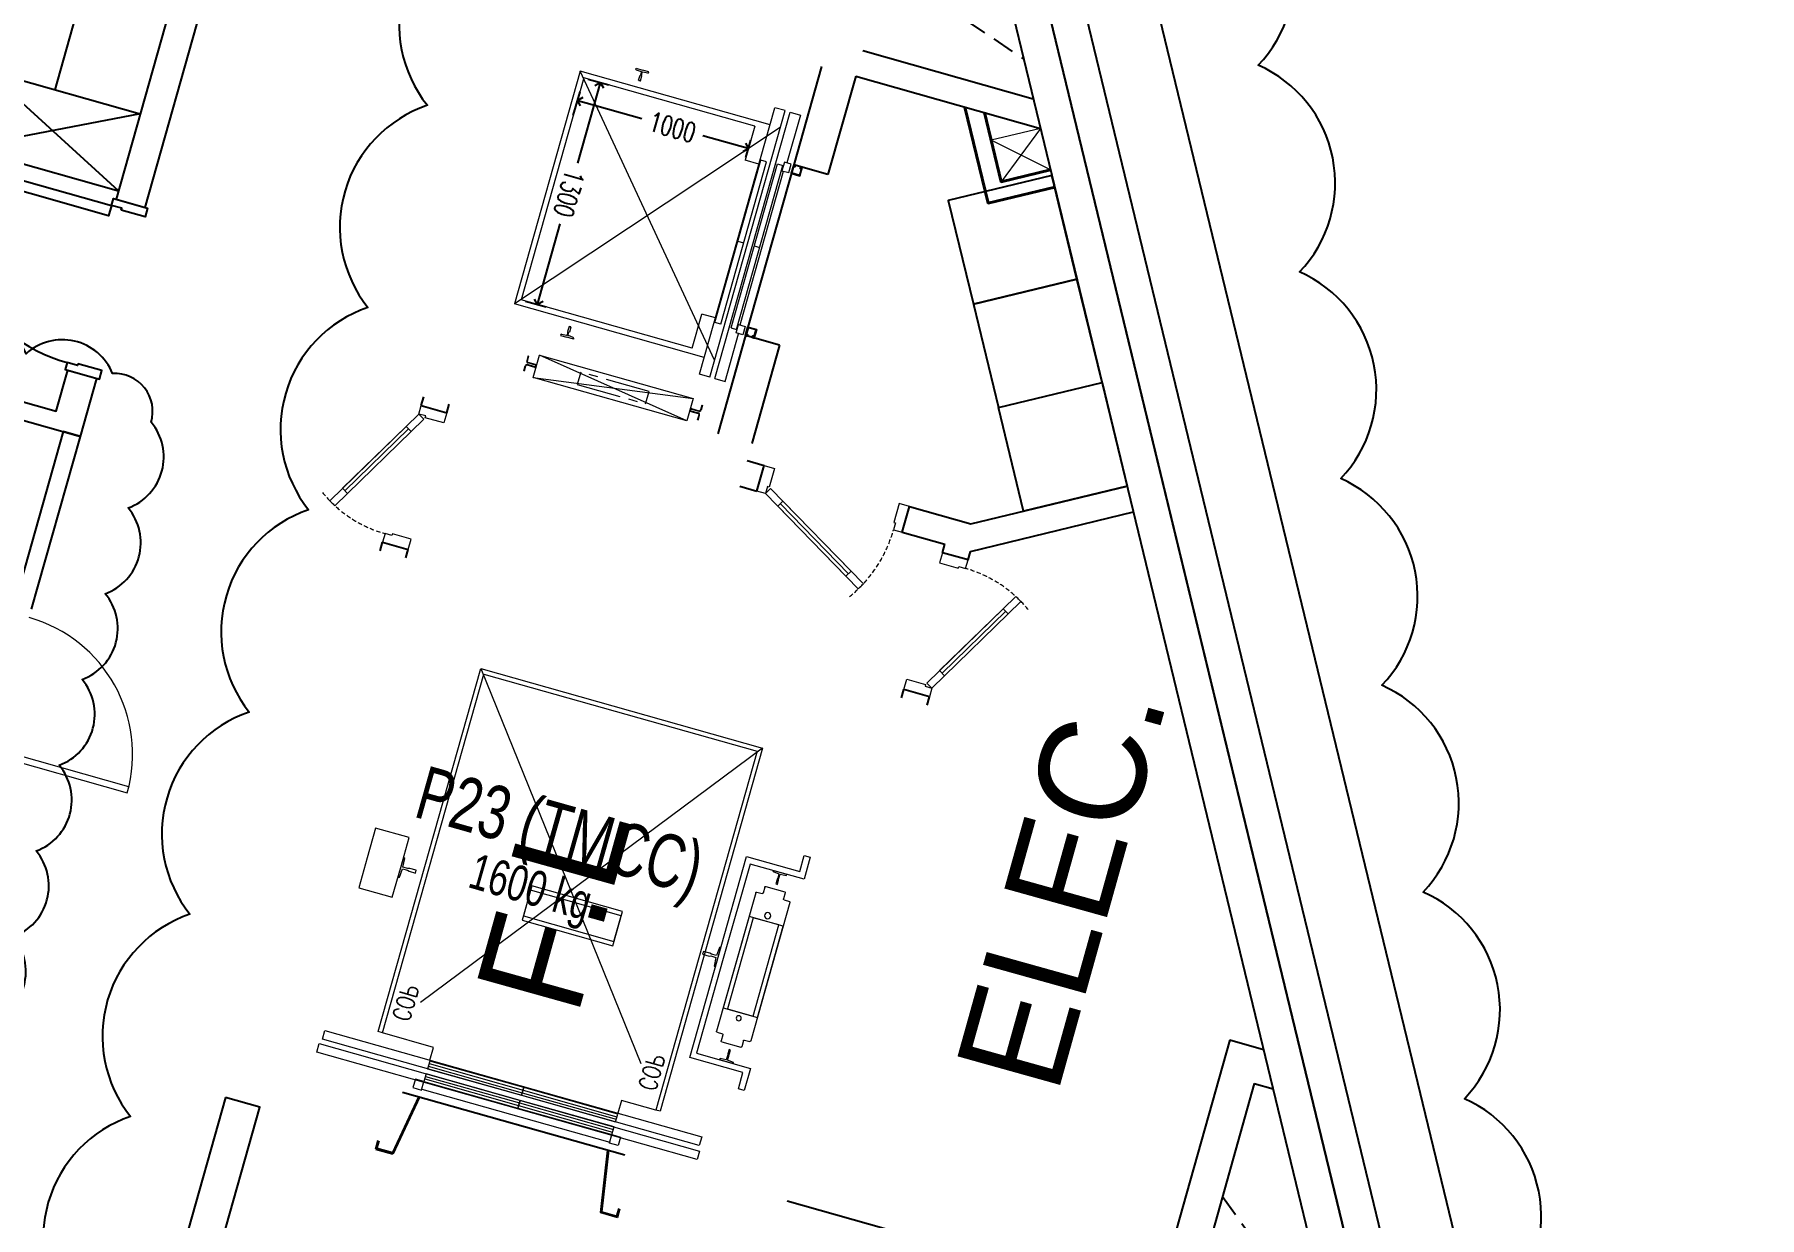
# Model space of a CAD drawing. Header units: millimetres. Extents: x -361706341 to 361216459, y -284152911 to 284385905.
# Drawn here: x -35786 to -26071, y 137300 to 143963 of the extents above; entities that cross this region are included whole.
import ezdxf
from ezdxf.enums import TextEntityAlignment as Align
from ezdxf.xclip import XClip

# ---------------------------------------------------------------- set-up
doc = ezdxf.new("R2010")
doc.units = ezdxf.units.MM
doc.header["$LTSCALE"] = 100
doc.header["$MEASUREMENT"] = 0
doc.header["$XCLIPFRAME"] = 0
for name, pattern in [('ACAD_ISO03W100', [30, 12, -18]), ('HIDDEN', [0.375, 0.25, -0.125]), ('Xref_NT1+NT2_MBDV Cot vach_220729$0$ACAD_ISO02W100', [15, 12, -3]), ('Xref_ST_MBDV Cot vach 30.7.2022$0$HIDDEN', [0.375, 0.25, -0.125]), ('Xref_ST_MBDV Cot vach 30.7.2022$0$ST_MBDV Cot vach 220803$0$HIDDEN', [0.375, 0.25, -0.125]), ('Xref_ST_MBDV Cot vach 30.7.2022$0$ST_MBDV Cot vach 220803$0$PHANTOMX2', [5, 2.5, -0.5, 0.5, -0.5, 0.5, -0.5])]:
    doc.linetypes.add(name, pattern=pattern)
for name, color, linetype in [('220403_HDN_Penthouse Plan$0$A-_FURN----_E-_N', 251, 'Continuous'), ('A-ANNO-ROOM', 50, 'Continuous'), ('A-CORE-OTLN', 160, 'Continuous'), ('dien tich thong thuy', 3, 'Continuous'), ('IDEA - dim', 251, 'Continuous'), ('KT-Net manh', 139, 'Continuous'), ('KT-Tuong', 1, 'Continuous'), ('Xref_NT1+NT2_MBDV Cot vach_220729$0$ccu12-Thay', 7, 'Continuous'), ('Xref_NT1+NT2_MBDV Cot vach_220729$0$KT-Net manh', 139, 'Continuous'), ('Xref_NT1+NT2_MBDV Cot vach_220729$0$KT-Text', 7, 'Continuous'), ('Xref_ST_MBDV Cot vach 30.7.2022$0$KT-Khuat', 9, 'Xref_ST_MBDV Cot vach 30.7.2022$0$HIDDEN'), ('Xref_ST_MBDV Cot vach 30.7.2022$0$KT-Text', 7, 'Continuous'), ('Xref_ST_MBDV Cot vach 30.7.2022$0$ST_MBDV Cot vach 220803$0$KT-Net manh', 139, 'Continuous')]:
    doc.layers.add(name, color=color, linetype=linetype)
for name, color, linetype, lineweight in [('CUA', 37, 'Continuous', 13), ('KT-lomo nuoc', 3, 'HIDDEN', 5), ('KT-Net cat', 1, 'Continuous', 40), ('KT-Net cua', 87, 'Continuous', 9), ('Xref_NT1+NT2_MBDV Cot vach_220729$0$KT-Noi that', 36, 'Continuous', 9), ('Xref_ST_MBDV Cot vach 30.7.2022$0$ST_MBDV Cot vach 220803$0$KT-Noi that', 36, 'Continuous', 9)]:
    doc.layers.add(name, color=color, linetype=linetype, lineweight=lineweight)
doc.styles.add('220126_HDN_HBA typical plan$0$211210_HDN_HBA_TYPICAL PLAN CORE OPT 1$0$HBA-Text', font='GOTHIC.TTF')
doc.styles.add('Xref_NT1+NT2_MBDV Cot vach_220729$0$Arial', font='arial.ttf', dxfattribs={"width": 0.7})
doc.styles.add('Xref_NT1+NT2_MBDV Cot vach_220729$0$ROMANS', font='ROMANS.SHX')
doc.styles.add('Xref_ST_MBDV Cot vach 30.7.2022$0$ST_MBDV Cot vach 220803$0$DIM', font='vnsimli.shx', dxfattribs={"width": 0.7})
doc.dimstyles.new('Xref_ST_MBDV Cot vach 30.7.2022$0$ST_MBDV Cot vach 220803$0$CCU 1-100 A1', dxfattribs={"dimscale": 100, "dimtxt": 2.2, "dimasz": 1, "dimexe": 1, "dimexo": 0, "dimgap": 1, "dimtad": 1, "dimdec": 0, "dimdsep": 46, "dimtxsty": 'Xref_ST_MBDV Cot vach 30.7.2022$0$ST_MBDV Cot vach 220803$0$DIM', "dimblk1": 'Xref_ST_MBDV Cot vach 30.7.2022$0$ST_MBDV Cot vach 220803$0$_ARCHTICK', "dimblk2": 'Xref_ST_MBDV Cot vach 30.7.2022$0$ST_MBDV Cot vach 220803$0$_ARCHTICK', "dimsah": 1, "dimcen": 0, "dimdle": 1, "dimclrd": 256, "dimclre": 256, "dimclrt": 31, "dimadec": 0, "dimazin": 0, "dimtfac": 1, "dimtdec": 0, "dimtix": 1, "dimtmove": 2, "dimatfit": 3, "dimldrblk": 'Xref_ST_MBDV Cot vach 30.7.2022$0$ST_MBDV Cot vach 220803$0$_ARCHTICK', "dimfxl": 8, "dimtolj": 1, "dimarcsym": 0})

# ---------------------------------------------------------------- blocks, each defined once
blk = doc.blocks.new('Xref_NT1+NT2_MBDV Cot vach_220729$0$TMCC')
at = {"layer": 'Xref_NT1+NT2_MBDV Cot vach_220729$0$KT-Noi that', "linetype": 'Continuous', "ltscale": 2}
for p, q in [((-1938.3, -164.7, 0), (-1932.3, -167.2, 0)), ((-1938.3, -247.2, 0), (-1938.3, -164.7, 0)), ((-1932.3, -167.2, 0), (-1930.1, -202.2, 0)), ((-1839.3, -261.4, 0), (-1839.3, -150.6, 0)), ((-1798.8, -146, 0), (-1834.7, -146, 0)), ((-1794.2, -141.4, 0), (-1794.2, -110.6, 0)), ((-978.4, -106, 0), (-1789.6, -106, 0)), ((-1652, -306, 0), (-1652, -106, 0)), ((-1652, -106, 0), (-1118, -106, 0)), ((-1652, -281, 0), (-1652, -131, 0)), ((-1652, -131, 0), (-1118, -131, 0)), ((-1118, -106, 0), (-1118, -306, 0)), ((-1118, -131, 0), (-1118, -281, 0)), ((-973.8, -141.4, 0), (-973.8, -110.6, 0)), ((-933.9, -146, 0), (-969.2, -146, 0)), ((-929.3, -261.4, 0), (-929.3, -150.6, 0)), ((-840, -202.2, 0), (-837.8, -167.2, 0)), ((-837.8, -167.2, 0), (-831.8, -164.7, 0)), ((-831.8, -164.7, 0), (-831.8, -247.2, 0)), ((-2515, -215, 0), (-2515, -2440, 0)), ((-2465, -215, 0), (-2515, -215, 0)), ((-2465, -2440, 0), (-2465, -215, 0)), ((-1932.3, -244.7, 0), (-1938.3, -247.2, 0)), ((-1930.1, -209.7, 0), (-1932.3, -244.7, 0)), ((-1930.1, -202.2, 0), (-1905.4, -202.2, 0)), ((-1905.4, -209.7, 0), (-1930.1, -209.7, 0)), ((-1905.4, -202.2, 0), (-1895.4, -202, 0)), ((-1895.4, -210.5, 0), (-1905.4, -209.7, 0)), ((-1895.4, -202, 0), (-1870, -201.5, 0)), ((-1870, -210.5, 0), (-1895.4, -210.5, 0)), ((-1870, -201.5, 0), (-1870, -210.5, 0)), ((-1798.8, -266, 0), (-1834.7, -266, 0)), ((-1794.2, -301.4, 0), (-1794.2, -270.6, 0)), ((-1118, -281, 0), (-1652, -281, 0)), ((-973.8, -301.4, 0), (-973.8, -270.6, 0)), ((-933.9, -266, 0), (-969.2, -266, 0)), ((-900, -210.5, 0), (-900, -201.5, 0)), ((-900, -201.5, 0), (-874.6, -201.5, 0)), ((-874.6, -210, 0), (-900, -210.5, 0)), ((-874.6, -201.5, 0), (-864.6, -202.2, 0)), ((-864.6, -209.7, 0), (-874.6, -210, 0)), ((-864.6, -202.2, 0), (-840, -202.2, 0)), ((-840, -209.7, 0), (-864.6, -209.7, 0)), ((-837.8, -244.7, 0), (-840, -209.7, 0)), ((-831.8, -247.2, 0), (-837.8, -244.7, 0)), ((-978.4, -306, 0), (-1789.6, -306, 0)), ((-1118, -306, 0), (-1652, -306, 0)), ((-1439.5, -419, 0), (-1442, -411, 0)), ((-1442, -411, 0), (-1328, -411, 0)), ((-1390, -423, 0), (-1439.5, -419, 0)), ((-1393, -462, 0), (-1390, -452, 0)), ((-1393, -500, 0), (-1393, -462, 0)), ((-1390, -452, 0), (-1390, -423, 0)), ((-1330.5, -419, 0), (-1380, -423, 0)), ((-1380, -423, 0), (-1380, -452, 0)), ((-1380, -452, 0), (-1377, -462, 0)), ((-1377, -462, 0), (-1377, -500, 0)), ((-1328, -411, 0), (-1330.5, -419, 0)), ((-185, -490, 0), (-2310, -490, 0)), ((-2310, -490, 0), (-2310, -515, 0)), ((-210, -515, 0), (-2310, -515, 0)), ((-2310, -515, 0), (-2310, -715, 0)), ((-1377, -500, 0), (-1393, -500, 0)), ((-210, -2115, 0), (-210, -515, 0)), ((-185, -2140, 0), (-185, -490, 0)), ((-2510, -665, 0), (-2560, -665, 0)), ((-2560, -665, 0), (-2560, -715, 0)), ((-2510, -715, 0), (-2510, -665, 0)), ((-2560, -715, 0), (-2510, -715, 0)), ((-2555, -1815, 0), (-2555, -715, 0)), ((-2310, -715, 0), (-2385, -715, 0)), ((-1485, -1000, 0), (-1285, -1000, 0)), ((-1485, -1530, 0), (-1485, -1000, 0)), ((-1460, -1000, 0), (-1310, -1000, 0)), ((-1460, -1530, 0), (-1460, -1000, 0)), ((-1310, -1000, 0), (-1310, -1530, 0)), ((-1285, -1000, 0), (-1285, -1530, 0)), ((-1285, -1530, 0), (-1485, -1530, 0)), ((-1310, -1530, 0), (-1460, -1530, 0)), ((-2560, -1865, 0), (-2560, -1815, 0)), ((-2560, -1815, 0), (-2510, -1815, 0)), ((-2510, -1815, 0), (-2510, -1865, 0)), ((-2385, -1815, 0), (-2310, -1815, 0)), ((-2310, -1815, 0), (-2310, -2115, 0)), ((-2510, -1865, 0), (-2560, -1865, 0)), ((-2310, -2115, 0), (-210, -2115, 0)), ((-2310, -2115, 0), (-2310, -2140, 0)), ((-2310, -2140, 0), (-185, -2140, 0)), ((-1393, -2218, 0), (-1393, -2180, 0)), ((-1393, -2180, 0), (-1377, -2180, 0)), ((-1390, -2228, 0), (-1393, -2218, 0)), ((-1390, -2257, 0), (-1390, -2228, 0)), ((-1377, -2218, 0), (-1380, -2228, 0)), ((-1380, -2228, 0), (-1380, -2257, 0)), ((-1377, -2180, 0), (-1377, -2218, 0)), ((-1442, -2269, 0), (-1439.5, -2261, 0)), ((-1328, -2269, 0), (-1442, -2269, 0)), ((-1439.5, -2261, 0), (-1390, -2257, 0)), ((-1380, -2257, 0), (-1330.5, -2261, 0)), ((-1330.5, -2261, 0), (-1328, -2269, 0)), ((-2515, -2440, 0), (-2465, -2440, 0))]:
    blk.add_line(p, q, dxfattribs=at)
at = {"layer": 'Xref_NT1+NT2_MBDV Cot vach_220729$0$KT-Noi that', "linetype": 'Xref_NT1+NT2_MBDV Cot vach_220729$0$ACAD_ISO02W100', "ltscale": 2}
for p, q in [((-185, -490, 0), (-2310, -2127.5, 0)), ((-185, -2140, 0), (-2310, -490, 0))]:
    blk.add_line(p, q, dxfattribs=at)
at = {"layer": 'Xref_NT1+NT2_MBDV Cot vach_220729$0$KT-Noi that', "linetype": 'Continuous', "ltscale": 2, "elevation": 0}
for points in [[(-1385, -411), (-796.8, -411), (-796.8, -100), (-701.8, -100), (-701.8, -65), (-831.8, -65), (-831.8, -381), (-1385, -381), (-1938.3, -381), (-1938.3, -65), (-2068.3, -65), (-2068.3, -100), (-1973.3, -100), (-1973.3, -411), (-1385, -411)], [(-2385, -2430), (-2385, -225), (-2435, -225), (-2435, -2430)], [(-2510, -715), (-2465, -715), (-2465, -1265), (-2510, -1265)], [(-2435, -715), (-2390, -715), (-2390, -1265), (-2435, -1265)], [(-2510, -1265), (-2465, -1265), (-2465, -1815), (-2510, -1815)], [(-2435, -1265), (-2390, -1265), (-2390, -1815), (-2435, -1815)], [(-1385, -2269), (-1210, -2269), (-1210, -2465), (-1385, -2465), (-1560, -2465), (-1560, -2269), (-1385, -2269)]]:
    blk.add_lwpolyline(points, close=True, dxfattribs=at)
for points in [[(-2495, -1265), (-2495, -715)], [(-2480, -1265), (-2480, -715)], [(-2420, -1265), (-2420, -715)], [(-2405, -1265), (-2405, -715)], [(-2495, -1815), (-2495, -1265)], [(-2480, -1815), (-2480, -1265)], [(-2420, -1815), (-2420, -1265)], [(-2405, -1815), (-2405, -1265)]]:
    blk.add_lwpolyline(points, dxfattribs=at)
at = {"layer": 'Xref_NT1+NT2_MBDV Cot vach_220729$0$KT-Noi that', "linetype": 'Continuous', "ltscale": 2}
for centre, radius in [((-1685, -206, 0), 14.5), ((-1085, -206, 0), 17.5)]:
    blk.add_circle(centre, radius, dxfattribs=at)
for centre, start, end in [((-1834.7, -150.6, 0), 90, 180), ((-1798.8, -141.4, 0), 270, 0), ((-1789.6, -110.6, 0), 90, 180), ((-978.4, -110.6, 0), 0, 90), ((-969.2, -141.4, 0), 180, 270), ((-933.9, -150.6, 0), 0, 90), ((-1834.7, -261.4, 0), 180, 270), ((-1798.8, -270.6, 0), 0, 90), ((-969.2, -270.6, 0), 90, 180), ((-933.9, -261.4, 0), 270, 0), ((-1789.6, -301.4, 0), 180, 270), ((-978.4, -301.4, 0), 270, 0)]:
    blk.add_arc(centre, 4.61, start, end, dxfattribs=at)
at = {"layer": 'Xref_NT1+NT2_MBDV Cot vach_220729$0$KT-Noi that', "linetype": 'Continuous', "ltscale": 2, "style": 'Xref_NT1+NT2_MBDV Cot vach_220729$0$ROMANS', "width": 0.75}
for p in [(-2110, -595, 0), (-2110, -2035, 0)]:
    blk.add_text('COP', height=100, dxfattribs=at).set_placement(p, align=Align.MIDDLE)
blk = doc.blocks.new('29')
at = {"layer": 'IDEA - dim'}
for p, q in [((2500, 8530), (2500, 9430)), ((2950, 8530), (2950, 9430)), ((1075, 8930), (2500, 8930))]:
    blk.add_line(p, q, dxfattribs=at)
for points in [[(3050, 9475), (3040, 9475), (3040, 9415), (3000, 9415), (3000, 9615), (3050, 9615)], [(3950, 9475), (3960, 9475), (3960, 9415), (4000, 9415), (4000, 9615), (3950, 9615)], [(3040, 8495), (3040, 9415), (3100, 9415), (3100, 8495)]]:
    blk.add_lwpolyline(points, close=True, dxfattribs=at)
blk.add_arc((3040, 9415), 920, 270, 0, dxfattribs=at)
at = {"layer": 'KT-Net manh', "linetype": 'ACAD_ISO03W100', "ltscale": 4}
for p, q in [((2500, 9430), (2950, 8530)), ((2950, 9430), (2500, 8530))]:
    blk.add_line(p, q, dxfattribs=at)
at = {"layer": 'KT-Tuong'}
for p, q in [((3000, 9600), (225, 9600)), ((3000, 9430), (3000, 9600)), ((4000, 9430), (4000, 9600)), ((775, 9430), (3000, 9430))]:
    blk.add_line(p, q, dxfattribs=at)
for points in [[(7600, 9600), (7260, 9600), (7260, 8530), (4340, 8530), (4340, 9600), (4000, 9600)], [(5350, 9600), (4340, 9600), (4340, 9500), (5350, 9500)], [(4240, 8430), (4240, 9430), (4000, 9430)]]:
    blk.add_lwpolyline(points, dxfattribs=at)
blk = doc.blocks.new('*U236')
blk.add_line((-146.6, 32.7), (-622.9, 307.7))
for points in [[(-50, 0), (-699.5, 375), (-719.5, 340.4), (-70, -34.6)], [(-136.6, 50), (-156.6, 15.4), (-632.9, 290.4), (-612.9, 325)], [(-850, -150), (-790, -150), (-790, -40), (-800, -40), (-800, 0), (-850, 0)], [(0, -150), (-60, -150), (-60, -40), (-50, -40), (-50, 0), (0, 0)]]:
    blk.add_lwpolyline(points, close=True)
at = {"linetype": 'HIDDEN'}
blk.add_arc((-50, 0), 750, 144.95047, 180, dxfattribs=at)
blk = doc.blocks.new('*U224')
blk.add_line((-146.6, 32.7), (-579.6, 282.7))
for points in [[(-50, 0), (-656.2, 350), (-676.2, 315.4), (-70, -34.6)], [(-136.6, 50), (-156.6, 15.4), (-589.6, 265.4), (-569.6, 300)], [(-800, -150), (-740, -150), (-740, -40), (-750, -40), (-750, 0), (-800, 0)], [(0, -150), (-60, -150), (-60, -40), (-50, -40), (-50, 0), (0, 0)]]:
    blk.add_lwpolyline(points, close=True)
at = {"linetype": 'HIDDEN'}
blk.add_arc((-50, 0), 700, 144.95047, 180, dxfattribs=at)
blk = doc.blocks.new('*U235')
blk.add_line((146.6, -32.7), (579.6, -282.7))
for points in [[(0, 150), (60, 150), (60, 40), (50, 40), (50, 0), (0, 0)], [(800, 150), (740, 150), (740, 40), (750, 40), (750, 0), (800, 0)], [(50, 0), (656.2, -350), (676.2, -315.4), (70, 34.6)], [(136.6, -50), (156.6, -15.4), (589.6, -265.4), (569.6, -300)]]:
    blk.add_lwpolyline(points, close=True)
at = {"linetype": 'HIDDEN'}
blk.add_arc((50, 0), 700, 324.95047, 0, dxfattribs=at)
blk = doc.blocks.new('Xref_ST_MBDV Cot vach 30.7.2022$0$ST_MBDV Cot vach 220803$0$_Open90')
at = {"color": 0, "linetype": 'ByBlock', "lineweight": -2}
for p, q in [((0, 0), (-1, 0)), ((-0.5, 0.5), (0, 0)), ((0, 0), (-0.5, -0.5))]:
    blk.add_line(p, q, dxfattribs=at)
blk = doc.blocks.new('*D139')
at = {"layer": 'Defpoints', "color": 5, "transparency": 16777216}
for p, q in [((608.5, 1180), (506.9, 1180)), ((556.9, 1130), (556.9, 913.3)), ((556.9, 230), (556.9, 556.7)), ((645.5, 180), (506.9, 180))]:
    blk.add_line(p, q, dxfattribs=at)
at = {"layer": 'Defpoints', "color": 0, "transparency": 16777216}
for p in [(556.9, 1180), (608.5, 1180, 0), (645.5, 180, 0)]:
    blk.add_point(p, dxfattribs=at)
at = {"layer": 'Defpoints', "color": 5, "transparency": 16777216, "xscale": 50, "yscale": 50, "zscale": 50}
for p, rotation in [((556.9, 1180), 90), ((556.9, 180), 270)]:
    blk.add_blockref('Xref_ST_MBDV Cot vach 30.7.2022$0$ST_MBDV Cot vach 220803$0$_Open90', p, dxfattribs=dict(at, rotation=rotation))
at = {"layer": 'Defpoints', "color": 5, "transparency": 16777216, "insert": (556.9, 735), "char_height": 110, "attachment_point": 5, "rotation": 90, "style": 'Xref_ST_MBDV Cot vach 30.7.2022$0$ST_MBDV Cot vach 220803$0$DIM'}
blk.add_mtext('\\A1;1000', dxfattribs=at)
blk = doc.blocks.new('Xref_ST_MBDV Cot vach 30.7.2022$0$ST_MBDV Cot vach 220803$0$_ARCHTICK')
at = {"color": 0, "linetype": 'ByBlock', "const_width": 0.15}
blk.add_lwpolyline([(-0.5, -0.5), (0.5, 0.5)], dxfattribs=at)
blk = doc.blocks.new('*D140')
at = {"layer": 'Defpoints', "color": 5, "transparency": 16777216}
for p, q in [((425, 204.6), (425, 325.7)), ((1725, 204.6), (1725, 325.7)), ((475, 275.7), (896.7, 275.7)), ((1675, 275.7), (1253.3, 275.7))]:
    blk.add_line(p, q, dxfattribs=at)
at = {"layer": 'Defpoints', "color": 0, "transparency": 16777216}
for p in [(425, 204.6, 0), (1725, 275.7), (1725, 204.6, 0)]:
    blk.add_point(p, dxfattribs=at)
at = {"layer": 'Defpoints', "color": 5, "transparency": 16777216, "xscale": 50, "yscale": 50, "zscale": 50, "rotation": 180}
blk.add_blockref('Xref_ST_MBDV Cot vach 30.7.2022$0$ST_MBDV Cot vach 220803$0$_Open90', (425, 275.7), dxfattribs=at)
at = {"layer": 'Defpoints', "color": 5, "transparency": 16777216, "xscale": 50, "yscale": 50, "zscale": 50}
blk.add_blockref('Xref_ST_MBDV Cot vach 30.7.2022$0$ST_MBDV Cot vach 220803$0$_Open90', (1725, 275.7), dxfattribs=at)
at = {"layer": 'Defpoints', "color": 5, "transparency": 16777216, "insert": (1075, 275.7), "char_height": 110, "attachment_point": 5, "style": 'Xref_ST_MBDV Cot vach 30.7.2022$0$ST_MBDV Cot vach 220803$0$DIM'}
blk.add_mtext('\\A1;1300', dxfattribs=at)
blk = doc.blocks.new('ĂERWER')
at = {"layer": 'Xref_NT1+NT2_MBDV Cot vach_220729$0$KT-Text', "extrusion": (-7.84266e-08, 2.27976e-08, 1), "style": 'Xref_NT1+NT2_MBDV Cot vach_220729$0$Arial', "oblique": 360, "width": 0.7}
blk.add_text('P23 (TMCC)', height=300, rotation=344.22122, dxfattribs=at).set_placement((-32735.9, 139127.9, 0), align=Align.CENTER)
at = {"layer": 'Xref_NT1+NT2_MBDV Cot vach_220729$0$KT-Text', "style": 'Xref_NT1+NT2_MBDV Cot vach_220729$0$Arial', "width": 0.7}
blk.add_text('1600 kg', height=200, rotation=344, dxfattribs=at).set_placement((-32887.7, 138859, 0), align=Align.CENTER)
blk = doc.blocks.new('A$C418F5BC8')
at = {"layer": 'A-ANNO-ROOM', "insert": (648.1, 1090.8), "char_height": 600, "attachment_point": 2, "rotation": 50.44883, "style": '220126_HDN_HBA typical plan$0$211210_HDN_HBA_TYPICAL PLAN CORE OPT 1$0$HBA-Text'}
blk.add_mtext_dynamic_manual_height_columns('SL-S', width=722857412.874, gutter_width=9765.6, heights=[0], dxfattribs=at)
blk = doc.blocks.new('A$C2A6C5140')
at = {"layer": 'A-ANNO-ROOM', "insert": (731.4, 1190, 0), "char_height": 600, "attachment_point": 2, "rotation": 50.44883, "style": '220126_HDN_HBA typical plan$0$211210_HDN_HBA_TYPICAL PLAN CORE OPT 1$0$HBA-Text'}
blk.add_mtext_dynamic_manual_height_columns('2-BR', width=722857412.874, gutter_width=9765.6, heights=[0], dxfattribs=at)
blk = doc.blocks.new('A$C5388591E')
at = {"layer": 'A-ANNO-ROOM', "insert": (894.3, 842.2, 0), "char_height": 600, "attachment_point": 2, "rotation": 1.40647, "style": '220126_HDN_HBA typical plan$0$211210_HDN_HBA_TYPICAL PLAN CORE OPT 1$0$HBA-Text'}
blk.add_mtext_dynamic_manual_height_columns('3-BR', width=722857412.874, gutter_width=9765.6, heights=[0], dxfattribs=at)
blk = doc.blocks.new('A$C21AF0CCA')
at = {"layer": 'A-ANNO-ROOM', "insert": (1197.6, 814.7), "char_height": 600, "attachment_point": 2, "rotation": 0.10543, "style": '220126_HDN_HBA typical plan$0$211210_HDN_HBA_TYPICAL PLAN CORE OPT 1$0$HBA-Text'}
blk.add_mtext_dynamic_manual_height_columns('1-BR+', width=722857412.874, gutter_width=9765.6, heights=[0], dxfattribs=at)
blk = doc.blocks.new('*U347')
at = {"layer": 'KT-lomo nuoc', "ltscale": 500}
for p, q in [((-284.7, 13.5), (11.4, 239.7)), ((-273.3, 253.2), (0, 0))]:
    blk.add_line(p, q, dxfattribs=at)
blk.add_lwpolyline([(-284.7, 13.5), (-273.3, 253.2), (11.4, 239.7), (0, 0)], close=True, dxfattribs=at)
blk = doc.blocks.new('CTN TB 33-35')
at = {"layer": 'KT-Net cat', "elevation": 0}
for points in [[(-7721.9, -8933.1), (-8096.1, -9023.7), (-8227.2, -8482.5)], [(-7745.4, -8835.9), (-8022.4, -8903), (-8116.7, -8513.7)]]:
    blk.add_lwpolyline(points, dxfattribs=at)
at = {"layer": 'KT-lomo nuoc', "linetype": 'HIDDEN', "xscale": -0.9999999999999997, "rotation": 10.8976534755902}
blk.add_blockref('*U347', (-8022.4, -8903, 0), dxfattribs=at)
blk = doc.blocks.new('Xref_ST_MBDV Cot vach 30.7.2022$0$ST_MBDV Cot vach 220803$0$THANG MAY RAC 500KG')
at = {"layer": 'Xref_ST_MBDV Cot vach 30.7.2022$0$ST_MBDV Cot vach 220803$0$KT-Net manh'}
blk.add_line((575, 1450), (1575, 1450), dxfattribs=at)
at = {"layer": 'Xref_ST_MBDV Cot vach 30.7.2022$0$ST_MBDV Cot vach 220803$0$KT-Net manh', "linetype": 'Continuous', "ltscale": 2}
blk.add_line((575, 1450), (1575, 1450), dxfattribs=at)
at = {"layer": 'Xref_ST_MBDV Cot vach 30.7.2022$0$ST_MBDV Cot vach 220803$0$KT-Net manh', "ltscale": 2}
for points in [[(575, 1460), (575, 1450), (625, 1450), (625, 1500), (575, 1500), (575, 1490), (585, 1490), (585, 1491.6), (576.6, 1491.6), (576.6, 1498.4), (623.4, 1498.4), (623.4, 1451.6), (576.6, 1451.6), (576.6, 1458.4), (585, 1458.4), (585, 1460)], [(1575, 1460), (1575, 1450), (1525, 1450), (1525, 1500), (1575, 1500), (1575, 1490), (1565, 1490), (1565, 1491.6), (1573.4, 1491.6), (1573.4, 1498.4), (1526.6, 1498.4), (1526.6, 1451.6), (1573.4, 1451.6), (1573.4, 1458.4), (1565, 1458.4), (1565, 1460)]]:
    blk.add_lwpolyline(points, close=True, dxfattribs=at)
at = {"layer": 'Xref_ST_MBDV Cot vach 30.7.2022$0$ST_MBDV Cot vach 220803$0$KT-Noi that', "linetype": 'Continuous', "ltscale": 2}
for p, q in [((295, 1410, 0), (575, 1410, 0)), ((295, 1350, 0), (295, 1410, 0)), ((1555, 1391.3, 0), (595, 1391.3, 0)), ((595, 1361, 0), (595, 1391.3, 0)), ((1555, 1361, 0), (595, 1361, 0)), ((1525, 1405, 0), (625, 1405, 0)), ((1075, 1361, 0), (1075, 1391.3, 0)), ((1555, 1361, 0), (1555, 1391.3, 0)), ((1855, 1410, 0), (1575, 1410, 0)), ((1855, 1350, 0), (1855, 1410, 0)), ((1855, 1350, 0), (295, 1350, 0)), ((1855, 1320, 0), (295, 1320, 0)), ((295, 1320, 0), (295, 1260, 0)), ((1550, 1298, 0), (600, 1298, 0)), ((600, 1298, 0), (600, 1264, 0)), ((1550, 1264, 0), (600, 1264, 0)), ((1075, 1264, 0), (1075, 1298, 0)), ((1550, 1298, 0), (1550, 1264, 0)), ((1855, 1320, 0), (1855, 1260, 0)), ((1855, 1260, 0), (295, 1260, 0)), ((394, 1260, 0), (394, 150, 0)), ((425, 1180, 0), (425, 180, 0)), ((425, 1180, 0), (625, 1180, 0)), ((625, 1260, 0), (625, 1180, 0)), ((1525, 1260, 0), (1525, 1180, 0)), ((1725, 1180, 0), (1525, 1180, 0)), ((1725, 1180, 0), (1725, 180, 0)), ((1756, 1260, 0), (1756, 150, 0)), ((394, 150, 0), (1756, 150, 0)), ((425, 180, 0), (1725, 180, 0))]:
    blk.add_line(p, q, dxfattribs=at)
at = {"layer": 'Xref_ST_MBDV Cot vach 30.7.2022$0$ST_MBDV Cot vach 220803$0$KT-Noi that', "linetype": 'Xref_ST_MBDV Cot vach 30.7.2022$0$ST_MBDV Cot vach 220803$0$HIDDEN', "ltscale": 500}
for p, q in [((394, 1320, 0), (1756, 150, 0)), ((1756, 1320, 0), (394, 150, 0)), ((2126.2, 363.2), (1996.2, 1263.2)), ((2126.2, 1263.2), (1996.2, 363.2))]:
    blk.add_line(p, q, dxfattribs=at)
at = {"layer": 'Xref_ST_MBDV Cot vach 30.7.2022$0$ST_MBDV Cot vach 220803$0$KT-Noi that', "linetype": 'Continuous'}
for p, q in [((2017.7, 1323.2), (2046.8, 1323.2)), ((2017.7, 1320), (2046.8, 1320)), ((2053, 1269.4), (2053, 1313.8)), ((2056.2, 1269.4), (2056.2, 1313.8)), ((2063.2, 1266.4), (2059.2, 1266.4)), ((2063.2, 1263.2), (2059.2, 1263.2)), ((2066.2, 1269.4), (2066.2, 1313.8)), ((2069.4, 1269.4), (2069.4, 1313.8)), ((2104.7, 1323.2), (2075.6, 1323.2)), ((2104.7, 1320), (2075.6, 1320)), ((298, 522.5, 0), (293, 522.5, 0)), ((293, 522.5, 0), (293, 485, 0)), ((301, 519.5, 0), (304.1, 490.1, 0)), ((320.9, 487.1, 0), (307.1, 487.1, 0)), ((354, 490, 0), (325, 490, 0)), ((355, 489, 0), (355, 485, 0)), ((1795, 489, 0), (1795, 485, 0)), ((1796, 490, 0), (1825, 490, 0)), ((1829.1, 487.1, 0), (1842.9, 487.1, 0)), ((1849, 519.5, 0), (1845.9, 490.1, 0)), ((1852, 522.5, 0), (1857, 522.5, 0)), ((1857, 522.5, 0), (1857, 485, 0)), ((293, 447.5, 0), (293, 485, 0)), ((298, 447.5, 0), (293, 447.5, 0)), ((301, 450.5, 0), (304.1, 479.9, 0)), ((320.9, 482.9, 0), (307.1, 482.9, 0)), ((354, 480, 0), (325, 480, 0)), ((355, 481, 0), (355, 485, 0)), ((1795, 481, 0), (1795, 485, 0)), ((1796, 480, 0), (1825, 480, 0)), ((1829.1, 482.9, 0), (1842.9, 482.9, 0)), ((1849, 450.5, 0), (1845.9, 479.9, 0)), ((1852, 447.5, 0), (1857, 447.5, 0)), ((1857, 447.5, 0), (1857, 485, 0)), ((2017.7, 306.4), (2046.8, 306.4)), ((2017.7, 306.4), (2017.7, 303.2)), ((2017.7, 303.2), (2046.8, 303.2)), ((2053, 357), (2053, 312.6)), ((2056.2, 357), (2056.2, 312.6)), ((2063.2, 363.2), (2059.2, 363.2)), ((2063.2, 360), (2059.2, 360)), ((2066.2, 357), (2066.2, 312.6)), ((2069.4, 357), (2069.4, 312.6)), ((2104.7, 306.4), (2075.6, 306.4)), ((2104.7, 303.2), (2075.6, 303.2)), ((2104.7, 306.4), (2104.7, 303.2))]:
    blk.add_line(p, q, dxfattribs=at)
at = {"layer": 'Xref_ST_MBDV Cot vach 30.7.2022$0$ST_MBDV Cot vach 220803$0$KT-Noi that', "linetype": 'Continuous', "ltscale": 2, "elevation": 0}
for points in [[(575, 1435), (575, 1395), (625, 1395), (625, 1435)], [(1575, 1435), (1575, 1395), (1525, 1395), (1525, 1435)]]:
    blk.add_lwpolyline(points, close=True, dxfattribs=at)
at = {"layer": 'Xref_ST_MBDV Cot vach 30.7.2022$0$ST_MBDV Cot vach 220803$0$KT-Noi that', "linetype": 'Continuous', "ltscale": 2}
blk.add_lwpolyline([(2126.2, 363.2), (1996.2, 363.2), (1996.2, 1263.2), (2126.2, 1263.2)], close=True, dxfattribs=at)
at = {"layer": 'Xref_ST_MBDV Cot vach 30.7.2022$0$ST_MBDV Cot vach 220803$0$KT-Noi that', "linetype": 'Xref_ST_MBDV Cot vach 30.7.2022$0$ST_MBDV Cot vach 220803$0$PHANTOMX2'}
blk.add_lwpolyline([(2097.2, 613.2), (2097.2, 1013.2), (2025.2, 1013.2), (2025.2, 613.2)], close=True, dxfattribs=at)
at = {"layer": 'Xref_ST_MBDV Cot vach 30.7.2022$0$ST_MBDV Cot vach 220803$0$KT-Noi that', "linetype": 'Continuous'}
for centre, radius, start, end in [((2046.8, 1313.8), 9.4, 0, 90), ((2046.8, 1313.8), 6.2, 0, 90), ((2059.2, 1269.4), 6.2, 180, 270), ((2059.2, 1269.4), 3, 180, 270), ((2063.2, 1269.4), 6.2, 270, 0), ((2063.2, 1269.4), 3, 270, 0), ((2075.6, 1313.8), 9.4, 90, 180), ((2075.6, 1313.8), 6.2, 90, 180), ((298, 519.5, 0), 3, 0, 90), ((307.1, 490.1, 0), 3, 180, 270), ((320.3, 492.3, 0), 5.25, 276.68272, 334.33028), ((354, 489, 0), 1, 0, 90), ((1796, 489, 0), 1, 90, 180), ((1829.7, 492.3, 0), 5.25, 205.66972, 263.31728), ((1842.9, 490.1, 0), 3, 270, 0), ((1852, 519.5, 0), 3, 90, 180), ((298, 450.5, 0), 3, 270, 0), ((307.1, 479.9, 0), 3, 90, 180), ((320.3, 477.7, 0), 5.25, 25.66972, 83.31728), ((354, 481, 0), 1, 270, 0), ((1796, 481, 0), 1, 180, 270), ((1829.7, 477.7, 0), 5.25, 96.68272, 154.33028), ((1842.9, 479.9, 0), 3, 0, 90), ((1852, 450.5, 0), 3, 180, 270), ((2046.8, 312.6), 9.4, 270, 0), ((2046.8, 312.6), 6.2, 270, 0), ((2059.2, 357), 6.2, 90, 180), ((2059.2, 357), 3, 90, 180), ((2063.2, 357), 6.2, 0, 90), ((2063.2, 357), 3, 0, 90), ((2075.6, 312.6), 9.4, 180, 270), ((2075.6, 312.6), 6.2, 180, 270)]:
    blk.add_arc(centre, radius, start, end, dxfattribs=at)
at = {"layer": 'Defpoints', "color": 5}
for base, p1, p2, angle, picture, middle in [((556.9, 1180), (645.5, 180, 0), (608.5, 1180, 0), 90, '*D139', (556.9, 735)), ((1725, 275.7), (425, 204.6, 0), (1725, 204.6, 0), 180, '*D140', (1075, 275.7))]:
    dim = blk.add_linear_dim(base=base, p1=p1, p2=p2, angle=angle, dimstyle='Xref_ST_MBDV Cot vach 30.7.2022$0$ST_MBDV Cot vach 220803$0$CCU 1-100 A1', override={"dimscale": 50, "dimblk1": 'Xref_ST_MBDV Cot vach 30.7.2022$0$ST_MBDV Cot vach 220803$0$_Open90', "dimblk2": 'Xref_ST_MBDV Cot vach 30.7.2022$0$ST_MBDV Cot vach 220803$0$_Open90', "dimclrd": 5, "dimclre": 5, "dimclrt": 5, "dimlwd": 65535, "dimlwe": 65535}, dxfattribs=at)
    dim.commit()
    dim.dimension.update_dxf_attribs({"geometry": picture, "text_midpoint": middle, "dimtype": 128})
blk = doc.blocks.new('A$C300D0CFC')
at = {"layer": '220403_HDN_Penthouse Plan$0$A-_FURN----_E-_N', "extrusion": (-1.55201e-05, -8.32839e-06, 1), "elevation": 0.2}
for points in [[(-1712.5, -23825.1), (-1129.3, -23683.9), (-1270.5, -23100.7), (-1853.7, -23241.9)], [(-1571.3, -24408.2), (-988.1, -24267), (-1129.3, -23683.9), (-1712.5, -23825.1)], [(-846.9, -24850.1), (-1430.1, -24991.4), (-1571.3, -24408.2), (-988.1, -24267)]]:
    blk.add_lwpolyline(points, close=True, dxfattribs=at)
at = {"layer": 'A-CORE-OTLN'}
for p, q in [((-2533.7, -17034.3, 0), (737.8, -30544.7, 0)), ((-2646.3, -17419.3, 0), (339.9, -29751.4, 0)), ((-2762.1, -28874.8), (560.8, -29813.8))]:
    blk.add_line(p, q, dxfattribs=at)
at = {"layer": 'A-CORE-OTLN', "extrusion": (-1.34554e-06, -1.62929e-06, 1), "elevation": 0.1}
blk.add_lwpolyline([(-5923.4, -28294.4), (-6155.2, -29112.9), (-5962.7, -29167.3), (-5731.2, -28348.8)], close=True, dxfattribs=at)
at = {"layer": 'KT-Tuong'}
for p, q in [((-2334.5, -22397, 0), (-1375.3, -22668.1, 0)), ((-2567.8, -22487, 0), (-2724.2, -23040.3, 0)), ((-2375.3, -22541.4, 0), (-2531.7, -23094.7, 0)), ((-2375.3, -22541.4, 0), (-1334.8, -22835.4, 0)), ((-2531.7, -23094.7, 0), (-2724.2, -23040.3, 0)), ((-2996.1, -24002.6, 0), (-3152.4, -24556, 0)), ((-2803.6, -24057, 0), (-2996.1, -24002.6, 0)), ((-2803.6, -24057, 0), (-2960, -24610.4, 0)), ((-4821.8, -24396), (-4808.2, -24347.9)), ((-4821.8, -24396), (-4677.5, -24436.8)), ((-4677.5, -24436.8), (-4663.9, -24388.7)), ((-2987.2, -24706.6, 0), (-2890.9, -24733.8, 0)), ((-2931.7, -24878.1, 0), (-2890.9, -24733.8, 0)), ((-3027.9, -24850.9, 0), (-2931.7, -24878.1, 0)), ((-1725.9, -25063), (-846.9, -24850.1)), ((-2113.7, -25109.3, 0), (-2073, -24964.9, 0)), ((-2073, -24964.9, 0), (-1725.9, -25063)), ((-1728.8, -25218), (-811.6, -24995.9)), ((-2113.7, -25109.3, 0), (-1873.2, -25177.2)), ((-5053, -25214), (-5039.4, -25165.8)), ((-5039.4, -25165.8), (-4895, -25206.6)), ((-4908.6, -25254.8), (-4895, -25206.6)), ((-1886.8, -25225.4), (-1873.2, -25177.2)), ((-1742.4, -25266.1), (-1886.8, -25225.4)), ((-1742.4, -25266.1), (-1728.8, -25218)), ((-2117.9, -26043.3), (-2104.3, -25995.2)), ((-1960, -26036), (-2104.3, -25995.2)), ((-1973.5, -26084.1), (-1960, -26036)), ((-269.1, -27968.6), (-78.8, -28022.4)), ((-130.8, -28215.5), (-24.7, -28245.5))]:
    blk.add_line(p, q, dxfattribs=at)
at = {"layer": 'KT-Tuong', "extrusion": (-1.34554e-06, -1.62929e-06, 1)}
for p, q in [((-269.1, -27968.6, -0.1), (-689.2, -29460.6, -0.1)), ((-130.4, -28213.9, -0.1), (-496.7, -29515, -0.1))]:
    blk.add_line(p, q, dxfattribs=at)
at = {"layer": 'Xref_ST_MBDV Cot vach 30.7.2022$0$KT-Khuat', "linetype": 'Xref_ST_MBDV Cot vach 30.7.2022$0$HIDDEN', "ltscale": 5}
for p, q in [((-2376.2, -21809), (-1429.3, -22445)), ((-309.6, -28850.5, 0), (340.2, -29752.4, 0))]:
    blk.add_line(p, q, dxfattribs=at)
at = {"layer": 'CUA', "extrusion": (-5.16527e-05, 1.45956e-05, 1)}
for name, p, rotation in [('*U224', (-4821.8, -24396, -0.1), 74.2212204308315), ('*U235', (-1960, -26036, -0.3), 74.22122043083154)]:
    blk.add_blockref(name, p, dxfattribs=dict(at, rotation=rotation))
at = {"layer": 'CUA', "extrusion": (-1.45956e-05, -5.16527e-05, 1), "rotation": 164.2212203876361}
blk.add_blockref('*U236', (-2931.7, -24878.1, 1.3), dxfattribs=at)
at = {"layer": 'Xref_ST_MBDV Cot vach 30.7.2022$0$ST_MBDV Cot vach 220803$0$KT-Noi that', "extrusion": (3.46031e-09, -9.66529e-09, 1), "rotation": 254.221310481369}
blk.add_blockref('Xref_ST_MBDV Cot vach 30.7.2022$0$ST_MBDV Cot vach 220803$0$THANG MAY RAC 500KG', (-3963.2, -22092.7, 0), dxfattribs=at)
at = {"layer": 'A-ANNO-ROOM', "extrusion": (1.04121e-06, -2.94176e-07, 1), "char_height": 600, "attachment_point": 2, "text_direction": (0.26887, 0.963176, 0), "style": '220126_HDN_HBA typical plan$0$211210_HDN_HBA_TYPICAL PLAN CORE OPT 1$0$HBA-Text'}
for s, insert in [('{\\C2;ELEC.}', (-1507.7, -27008.3)), ('{\\C2;F.L}', (-4366.5, -27126.7, 0))]:
    blk.add_mtext_dynamic_manual_height_columns(s, width=2474.583, gutter_width=6.25, heights=[0], dxfattribs=dict(at, insert=insert))

msp = doc.modelspace()

# ---------------------------------------------------------------- linework, layer by layer
at = {"layer": 'Defpoints'}
for points in [[(-36359, 134069.1, 0.520567), (-35228.6, 133706.9, 0.520567), (-34098.1, 133344.8, 0.520567), (-32967.7, 132982.7, 0.520567), (-31837.2, 132620.5, 0.520567), (-30706.8, 132258.4, 0.520567), (-29576.3, 131896.2, 0.520567), (-28445.8, 131534.1, 0.520567), (-27315.4, 131171.9, 0.520567), (-26340.8, 130984.4, 0.520567), (-26572.9, 132148.5, 0.520567), (-26805, 133312.6, 0.520567), (-27037.1, 134476.8, 0.520567), (-27269.1, 135640.9, 0.520567), (-27501.2, 136805, 0.520567), (-27733.3, 137969.2, 0.520567), (-27965.4, 139133.3, 0.520567), (-28197.5, 140297.5, 0.520567), (-28429.6, 141461.6, 0.520567), (-28661.7, 142625.7, 0.520567), (-28893.7, 143789.9, 0.520567), (-29125.8, 144954, 0.520567)], [(-33239.2, 144703.1, 0.520567), (-33573.3, 143564.1, 0.520567), (-33907.5, 142425.1, 0.520567), (-34241.7, 141286, 0.520567), (-34575.9, 140147, 0.520567), (-34910, 139008, 0.520567), (-35244.2, 137868.9, 0.520567), (-35578.4, 136729.9, 0.520567), (-35912.6, 135590.8, 0.520567)]]:
    msp.add_lwpolyline(points, format="xyb", dxfattribs=at)
msp.add_lwpolyline([(-36804.5, 142386.8, 0.520567), (-36934, 141903.9, 0.520567), (-37063.5, 141420.9, 0.520567), (-37192.9, 140938, 0.520567), (-37322.4, 140455, 0.520567), (-37451.9, 139972.1, 0.520567), (-37581.3, 139489.1, 0.520567), (-37710.8, 139006.2, 0.520567), (-37458.7, 138743.5, 0.520567), (-36975.8, 138614, 0.520567), (-36492.8, 138484.5, 0.520567), (-36035.1, 138398.8, 0.520567), (-35905.7, 138881.7, 0.520567), (-35776.2, 139364.7, 0.520567), (-35646.7, 139847.6, 0.520567), (-35517.3, 140330.6, 0.520567), (-35387.8, 140813.5, 0.520567), (-35258.3, 141296.5, 0.520567), (-35128.9, 141779.4, 0.520567), (-35346, 142053.6, 0.520567), (-35833.4, 142165, 0.520567), (-36320.9, 142276.3, 0.520567)], format="xyb", close=True, dxfattribs=at)
at = {"layer": 'KT-Net cua', "elevation": 0}
msp.add_lwpolyline([(-36033.1, 139909), (-35263.2, 139691.5), (-35253.6, 139725.7), (-36023.4, 139943.3)], close=True, dxfattribs=at)
at = {"layer": 'KT-Net cua', "color": 8}
msp.add_arc((-36033.1, 139909, 0), 800, 344.22121, 74.22121, dxfattribs=at)
at = {"layer": 'Xref_NT1+NT2_MBDV Cot vach_220729$0$ccu12-Thay'}
for p, q in [((-26855.1, 133348.3), (-32343.2, 156013, 0)), ((-27260.5, 133323), (-32727.9, 155902, 0))]:
    msp.add_line(p, q, dxfattribs=at)
at = {"layer": 'Xref_NT1+NT2_MBDV Cot vach_220729$0$ccu12-Thay', "elevation": 0}
msp.add_lwpolyline([(-41014.8, 85871.8), (-27947.3, 132116.7, 0.024688), (-27655.3, 133393.1, 0.086894), (-27653.5, 134120), (-28143.8, 136121), (-32861.9, 155605.6, 0.771545), (-41527.2, 155769.7), (-55361.5, 106818)], format="xyb", dxfattribs=at)
at = {"layer": 'Xref_NT1+NT2_MBDV Cot vach_220729$0$KT-Net manh'}
for p, q in [((-33621.8, 137980.7), (-33769.4, 137663.9)), ((-33616.8, 137979.3), (-33767, 137658)), ((-33713, 138006.5), (-32462, 137653)), ((-33863.1, 137685.2), (-33767, 137658)), ((-32558.2, 137680.2), (-32598.3, 137327.8)), ((-32553.3, 137678.8), (-32593.3, 137331.6)), ((-32502.3, 137300.7), (-32598.3, 137327.8))]:
    msp.add_line(p, q, dxfattribs=at)
at = {"layer": 'Xref_NT1+NT2_MBDV Cot vach_220729$0$KT-Net manh', "elevation": 0}
for points in [[(-33863.1, 137685.2), (-33849.5, 137733.3)], [(-33769.4, 137663.9), (-33856.9, 137688.6), (-33844.7, 137731.9)], [(-32593.3, 137331.6), (-32505.7, 137306.8), (-32493.5, 137350.1)], [(-32502.3, 137300.7), (-32488.7, 137348.8)]]:
    msp.add_lwpolyline(points, dxfattribs=at)

# ---------------------------------------------------------------- block references
msp.add_blockref('CTN TB 33-35', (-22318.5, 152036.7))
at = {"layer": 'A-ANNO-ROOM'}
for p in [(-219419.1, 161761.8), (-220777.6, 156838.5), (-230681, 125527.2, 0)]:
    msp.add_blockref('A$C21AF0CCA', p, dxfattribs=at)
at = {"layer": 'dien tich thong thuy'}
for name, p in [('A$C418F5BC8', (-223516.2, 151837.2, 0)), ('A$C418F5BC8', (-226311.5, 148062.4, 0)), ('A$C2A6C5140', (-214212.6, 146029.4, 0)), ('A$C418F5BC8', (-227047.5, 143695.6, 0)), ('A$C418F5BC8', (-226772.4, 139347.6, 0)), ('A$C2A6C5140', (-216850.3, 138441.3, 0)), ('A$C418F5BC8', (-228342.5, 134757.3, 0)), ('A$C418F5BC8', (-229636.4, 130770.7, 0)), ('A$C2A6C5140', (-219397.1, 129428.6, 0)), ('A$C2A6C5140', (-221805.1, 120739.8, 0)), ('A$C2A6C5140', (-224090.9, 113904.7, 0)), ('A$C2A6C5140', (-226029.6, 106143.9, 0)), ('A$C5388591E', (-219861.3, 168864.9, 0)), ('A$C5388591E', (-236626.1, 104641.9, 0))]:
    msp.add_blockref(name, p, dxfattribs=at)
at = {"layer": 'KT-Net manh'}
msp.add_blockref('A$C300D0CFC', (-28785.7, 166269.5), dxfattribs=at)
at = {"layer": 'KT-Tuong', "rotation": 254.2212141373278}
msp.add_blockref('29', (-43585.4, 148485.9), dxfattribs=at)
at = {"layer": 'Xref_NT1+NT2_MBDV Cot vach_220729$0$KT-Noi that', "xscale": -1, "rotation": 254.2212204098468}
msp.add_blockref('Xref_NT1+NT2_MBDV Cot vach_220729$0$TMCC', (-31163.2, 139987.8), dxfattribs=at)
at = {"layer": 'Xref_ST_MBDV Cot vach 30.7.2022$0$KT-Text'}
ref = msp.add_blockref('ĂERWER', (-130.2, 207.8, 0), dxfattribs=at)
XClip(ref).set_block_clipping_path([(-145481.4968165714, 62681.6150321455), (6518.5031834296, 171203.0065159942)])

doc.saveas('drawing.dxf')
